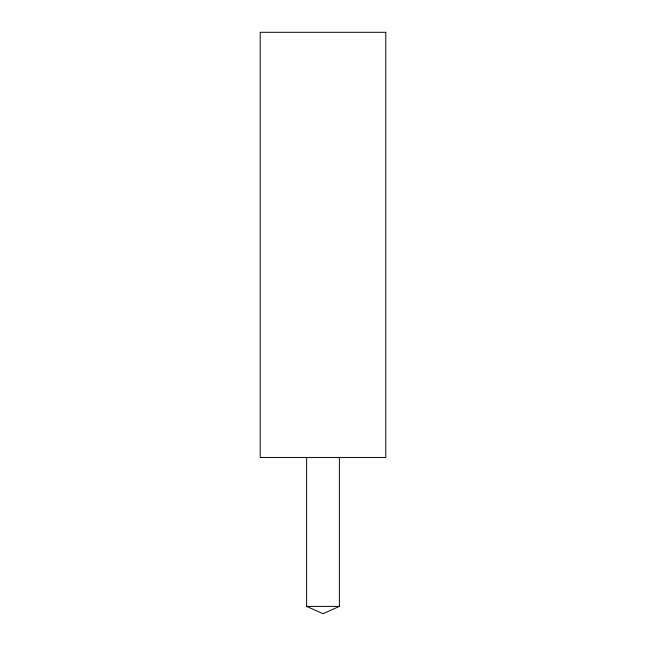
<?xml version="1.0" encoding="UTF-8"?>
<svg xmlns="http://www.w3.org/2000/svg" width="646" height="646" viewBox="0 0 646 646"><rect width="100%" height="100%" fill="white"/><g stroke="black" fill="none" stroke-linecap="round" stroke-linejoin="round"><path stroke-width="0.97" d="M339.384 457.457L339.384 606.4L323.024 613.7L306.616 606.4L306.616 457.457M306.616 606.4L339.384 606.4M385.783 32.3L260.217 32.3L260.217 457.457L385.783 457.457L385.783 32.3"/></g></svg>
